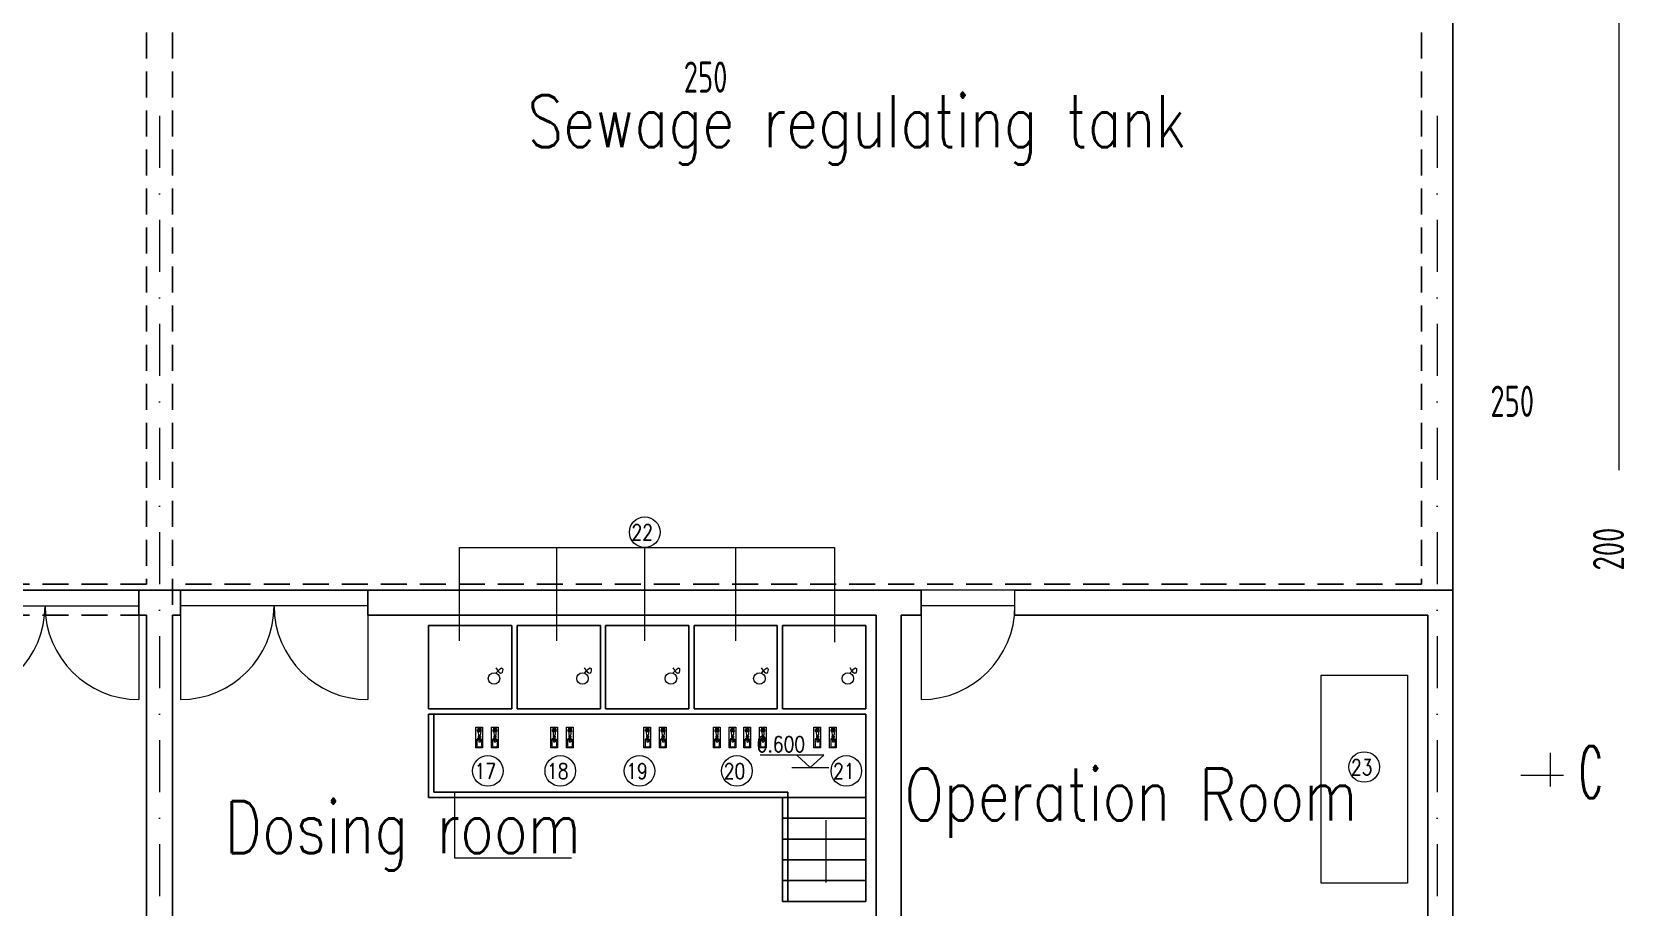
# Model space of a CAD drawing. Extents: x 838828 to 1489448, y 610351 to 848160.
# Drawn here: x 975795 to 991093, y 731656 to 740067 of the extents above; entities that cross this region are included whole.
import ezdxf
from ezdxf.enums import TextEntityAlignment as Align

# ---------------------------------------------------------------- set-up
doc = ezdxf.new("R2010")
doc.units = 0
doc.header["$LTSCALE"] = 1000
doc.header["$MEASUREMENT"] = 0
doc.linetypes.add('DASHDOT', pattern=[1, 0.5, -0.25, 0, -0.25])
doc.linetypes.add('HIDDEN', pattern=[0.375, 0.25, -0.125])
doc.layers.get('0').update_dxf_attribs({"linetype": 'CONTINUOUS', "lineweight": 13})
for name, color, linetype, lineweight in [('HATCH', 8, 'CONTINUOUS', 13), ('文字', 7, 'CONTINUOUS', 13), ('标注', 8, 'CONTINUOUS', 13), ('设备', 6, 'CONTINUOUS', 13)]:
    doc.layers.add(name, color=color, linetype=linetype, lineweight=lineweight)
doc.layers.add('水构筑物', color=7, linetype='CONTINUOUS')
doc.layers.add('設備B', color=3, linetype='CONTINUOUS')
doc.styles.get("Standard").update_dxf_attribs({"font": 'ROMANS.SHX', "width": 1.2, "bigfont": 'gbcbig.shx'})
doc.styles.add('TSSD_DIMENSION', font='tssdeng.shx', dxfattribs={"width": 0.7, "bigfont": 'tssdchn.shx'})

msp = doc.modelspace()

# ---------------------------------------------------------------- linework, layer by layer
msp.add_line((983095, 732997), (983452, 732997))
at = {"linetype": 'ByBlock', "ltscale": 200}
for centre in [(981683, 735259), (980176, 732965), (980872, 732965), (981633, 732965), (982569, 732965), (983620, 732965), (988596, 733003)]:
    msp.add_circle(centre, 147, dxfattribs=at)
at = {"layer": 'HATCH'}
for p, q in [((991045, 735855), (991045, 747855)), ((979905, 734215), (979905, 735113)), ((979905, 735113), (983507, 735113)), ((980840, 734215), (980840, 735113)), ((981683, 734215), (981683, 735113)), ((982557, 734215), (982557, 735113)), ((983507, 735113), (983507, 734204)), ((988183, 731886), (988183, 733886)), ((988183, 733886), (989012, 733886)), ((989012, 733886), (989012, 731886)), ((979854, 732761), (979854, 732130)), ((983425, 732343), (983425, 732493)), ((983425, 731893), (983425, 732343)), ((979854, 732130), (980980, 732130)), ((989012, 731886), (988183, 731886))]:
    msp.add_line(p, q, dxfattribs=at)
at = {"layer": '文字'}
for p, q in [((983403, 733118), (982793, 733118)), ((983143, 733118), (983272, 732997)), ((983403, 733118), (983274, 732997))]:
    msp.add_line(p, q, dxfattribs=at)
at = {"layer": '标注', "linetype": 'DASHDOT'}
for p, q in [((977022, 739261), (977022, 722503)), ((989297, 739261), (989297, 722503))]:
    msp.add_line(p, q, dxfattribs=at)
at = {"layer": '标注', "ltscale": 0.001}
for p, q in [((985240, 734701), (984340, 734701)), ((985240, 734461), (985240, 734701))]:
    msp.add_line(p, q, dxfattribs=at)
at = {"layer": '标注'}
for p, q in [((975022, 734551), (976822, 734551)), ((979022, 734551), (977222, 734551)), ((985240, 734551), (984340, 734551)), ((976822, 734461), (976822, 733651)), ((977222, 734461), (977222, 733651)), ((979022, 734461), (979022, 733651)), ((984340, 734461), (984340, 733651)), ((990386, 732814), (990386, 733138)), ((990510, 732921), (990100, 732921))]:
    msp.add_line(p, q, dxfattribs=at)
for centre, radius in [((980093, 733358), 10.6), ((980093, 733358), 5.46), ((980243, 733358), 10.6), ((980243, 733358), 5.46), ((980814, 733358), 10.6), ((980814, 733358), 5.46), ((980964, 733358), 10.6), ((980964, 733358), 5.46), ((981709, 733358), 10.6), ((981709, 733358), 5.46), ((981859, 733358), 10.6), ((981859, 733358), 5.46), ((982376, 733358), 10.6), ((982376, 733358), 5.46), ((982526, 733358), 10.6), ((982526, 733358), 5.46), ((982668, 733358), 10.6), ((982668, 733358), 5.46), ((982818, 733358), 10.6), ((982818, 733358), 5.46), ((983342, 733358), 10.6), ((983342, 733358), 5.46), ((983492, 733358), 10.6), ((983492, 733358), 5.46)]:
    msp.add_circle(centre, radius, dxfattribs=at)
for centre, start, end in [((975022, 734551), 270, 0), ((976822, 734551), 180, 270), ((977222, 734551), 270, 0), ((979022, 734551), 180, 270), ((984340, 734551), 270, 0)]:
    msp.add_arc(centre, 900, start, end, dxfattribs=at)
at = {"layer": '水构筑物'}
for p, q in [((989447, 742061), (989447, 730461)), ((984340, 734701), (965097, 734701)), ((976822, 734701), (976822, 734461)), ((977222, 734701), (977222, 734461)), ((979022, 734701), (979022, 734461)), ((984340, 734701), (984340, 734461)), ((989447, 734701), (985240, 734701)), ((989447, 734701), (989447, 730161)), ((976897, 734461), (976822, 734461)), ((976897, 734461), (976897, 730461)), ((977147, 734461), (977147, 730461)), ((977222, 734461), (977147, 734461)), ((983907, 734461), (979022, 734461)), ((983907, 734461), (983907, 730461)), ((984147, 734461), (984147, 730461)), ((984340, 734461), (984147, 734461)), ((989207, 734461), (985240, 734461)), ((989207, 734461), (989207, 730461)), ((983807, 733511), (979607, 733511)), ((979607, 733511), (979607, 732711)), ((979657, 733511), (979657, 732761)), ((983807, 733511), (983807, 732711)), ((983807, 732711), (979607, 732711)), ((979657, 732761), (983057, 732761)), ((983007, 732711), (983007, 731711)), ((983057, 732761), (983057, 731711)), ((983807, 732711), (983807, 731711)), ((983807, 732511), (983007, 732511)), ((983807, 732311), (983007, 732311)), ((983807, 732111), (983007, 732111)), ((983807, 731911), (983007, 731911)), ((983807, 731711), (983007, 731711))]:
    msp.add_line(p, q, dxfattribs=at)
at = {"layer": '水构筑物', "linetype": 'HIDDEN'}
for p, q in [((976897, 741561), (976897, 734761)), ((977147, 741561), (977147, 730461)), ((989147, 741561), (989147, 734761)), ((976897, 734761), (965597, 734761)), ((989147, 734761), (977147, 734761)), ((976897, 734461), (969647, 734461)), ((976897, 734461), (976897, 730461))]:
    msp.add_line(p, q, dxfattribs=at)
at = {"layer": '設備B'}
for p, q in [((979607, 734361), (979607, 733561)), ((980407, 734361), (979607, 734361)), ((980407, 733561), (980407, 734361)), ((980457, 734361), (980457, 733561)), ((981257, 734361), (980457, 734361)), ((981257, 733561), (981257, 734361)), ((981307, 734361), (981307, 733561)), ((982107, 734361), (981307, 734361)), ((982107, 733561), (982107, 734361)), ((982157, 734361), (982157, 733561)), ((982957, 734361), (982157, 734361)), ((982957, 733561), (982957, 734361)), ((983007, 734361), (983007, 733561)), ((983807, 734361), (983007, 734361)), ((983807, 733561), (983807, 734361)), ((979607, 733561), (980407, 733561)), ((980457, 733561), (981257, 733561)), ((981307, 733561), (982107, 733561)), ((982157, 733561), (982957, 733561)), ((983007, 733561), (983807, 733561))]:
    msp.add_line(p, q, dxfattribs=at)
at = {"layer": '设备'}
for p, q in [((980060, 733387), (980124, 733387)), ((980060, 733188), (980060, 733387)), ((980071, 733271), (980071, 733203)), ((980071, 733266), (980115, 733266)), ((980072, 733267), (980074, 733267)), ((980073, 733350), (980112, 733350)), ((980073, 733350), (980073, 733348)), ((980073, 733348), (980112, 733348)), ((980086, 733275), (980073, 733272)), ((980074, 733348), (980074, 733346)), ((980074, 733346), (980078, 733346)), ((980074, 733268), (980078, 733268)), ((980074, 733267), (980074, 733263)), ((980074, 733262), (980078, 733262)), ((980075, 733348), (980075, 733346)), ((980083, 733365), (980076, 733362)), ((980076, 733346), (980076, 733362)), ((980077, 733348), (980077, 733346)), ((980078, 733348), (980078, 733346)), ((980078, 733346), (980108, 733346)), ((980078, 733346), (980078, 733345)), ((980078, 733345), (980108, 733345)), ((980079, 733346), (980079, 733348)), ((980079, 733267), (980105, 733267)), ((980079, 733267), (980079, 733263)), ((980080, 733376), (980107, 733376)), ((980080, 733376), (980080, 733374)), ((980080, 733374), (980107, 733374)), ((980080, 733374), (980106, 733374)), ((980080, 733374), (980080, 733372)), ((980080, 733372), (980106, 733372)), ((980081, 733372), (980081, 733365)), ((980082, 733345), (980082, 733335)), ((980082, 733335), (980085, 733308)), ((980083, 733367), (980083, 733365)), ((980083, 733365), (980103, 733365)), ((980083, 733298), (980083, 733285)), ((980083, 733298), (980104, 733298)), ((980083, 733285), (980104, 733285)), ((980085, 733372), (980085, 733367)), ((980085, 733308), (980101, 733308)), ((980085, 733308), (980085, 733305)), ((980085, 733305), (980101, 733305)), ((980085, 733305), (980101, 733305)), ((980086, 733276), (980086, 733275)), ((980086, 733276), (980100, 733276)), ((980086, 733275), (980100, 733275)), ((980088, 733263), (980104, 733263)), ((980088, 733263), (980088, 733244)), ((980089, 733305), (980089, 733298)), ((980089, 733285), (980089, 733282)), ((980089, 733282), (980096, 733282)), ((980089, 733278), (980089, 733276)), ((980089, 733278), (980096, 733278)), ((980091, 733282), (980091, 733278)), ((980095, 733282), (980095, 733278)), ((980096, 733305), (980096, 733298)), ((980096, 733285), (980096, 733282)), ((980096, 733278), (980096, 733276)), ((980100, 733276), (980100, 733275)), ((980100, 733275), (980112, 733272)), ((980101, 733372), (980101, 733367)), ((980104, 733318), (980101, 733308)), ((980101, 733308), (980101, 733305)), ((980103, 733367), (980103, 733365)), ((980103, 733365), (980111, 733363)), ((980104, 733372), (980104, 733364)), ((980104, 733345), (980104, 733318)), ((980104, 733345), (980104, 733343)), ((980107, 733343), (980104, 733343)), ((980104, 733298), (980104, 733285)), ((980104, 733263), (980104, 733244)), ((980105, 733345), (980105, 733343)), ((980105, 733267), (980105, 733263)), ((980106, 733374), (980106, 733372)), ((980106, 733342), (980106, 733348)), ((980106, 733345), (980106, 733343)), ((980106, 733268), (980110, 733268)), ((980106, 733262), (980110, 733262)), ((980107, 733376), (980107, 733374)), ((980107, 733346), (980107, 733348)), ((980107, 733345), (980107, 733343)), ((980108, 733346), (980108, 733345)), ((980111, 733346), (980111, 733363)), ((980111, 733267), (980113, 733267)), ((980111, 733267), (980111, 733263)), ((980112, 733350), (980112, 733348)), ((980115, 733271), (980115, 733203)), ((980124, 733387), (980124, 733188)), ((980210, 733387), (980274, 733387)), ((980210, 733188), (980210, 733387)), ((980221, 733271), (980221, 733203)), ((980221, 733266), (980265, 733266)), ((980222, 733267), (980223, 733267)), ((980223, 733350), (980262, 733350)), ((980223, 733350), (980223, 733348)), ((980223, 733348), (980262, 733348)), ((980236, 733275), (980223, 733272)), ((980223, 733267), (980223, 733263)), ((980224, 733348), (980224, 733346)), ((980224, 733346), (980228, 733346)), ((980224, 733268), (980228, 733268)), ((980224, 733262), (980228, 733262)), ((980225, 733348), (980225, 733346)), ((980233, 733365), (980226, 733362)), ((980226, 733346), (980226, 733362)), ((980227, 733348), (980227, 733346)), ((980228, 733348), (980228, 733346)), ((980228, 733346), (980258, 733346)), ((980228, 733346), (980228, 733345)), ((980228, 733345), (980258, 733345)), ((980229, 733346), (980229, 733348)), ((980229, 733267), (980255, 733267)), ((980229, 733267), (980229, 733263)), ((980230, 733376), (980256, 733376)), ((980230, 733376), (980230, 733374)), ((980230, 733374), (980256, 733374)), ((980230, 733374), (980256, 733374)), ((980230, 733374), (980230, 733372)), ((980230, 733372), (980256, 733372)), ((980231, 733372), (980231, 733365)), ((980232, 733345), (980232, 733335)), ((980232, 733335), (980235, 733308)), ((980233, 733367), (980233, 733365)), ((980233, 733365), (980252, 733365)), ((980233, 733298), (980233, 733285)), ((980233, 733298), (980254, 733298)), ((980233, 733285), (980254, 733285)), ((980235, 733372), (980235, 733367)), ((980235, 733308), (980251, 733308)), ((980235, 733308), (980235, 733305)), ((980235, 733305), (980251, 733305)), ((980235, 733305), (980251, 733305)), ((980236, 733276), (980236, 733275)), ((980236, 733276), (980250, 733276)), ((980236, 733275), (980250, 733275)), ((980238, 733263), (980254, 733263)), ((980238, 733263), (980238, 733244)), ((980239, 733305), (980239, 733298)), ((980239, 733285), (980239, 733282)), ((980239, 733282), (980246, 733282)), ((980239, 733278), (980239, 733276)), ((980239, 733278), (980246, 733278)), ((980241, 733282), (980241, 733278)), ((980245, 733282), (980245, 733278)), ((980246, 733305), (980246, 733298)), ((980246, 733285), (980246, 733282)), ((980246, 733278), (980246, 733276)), ((980250, 733276), (980250, 733275)), ((980250, 733275), (980262, 733272)), ((980251, 733372), (980251, 733367)), ((980254, 733318), (980251, 733308)), ((980251, 733308), (980251, 733305)), ((980252, 733367), (980252, 733365)), ((980252, 733365), (980261, 733363)), ((980254, 733372), (980254, 733364)), ((980254, 733345), (980254, 733318)), ((980254, 733345), (980254, 733343)), ((980257, 733343), (980254, 733343)), ((980254, 733298), (980254, 733285)), ((980254, 733263), (980254, 733244)), ((980255, 733342), (980255, 733348)), ((980255, 733345), (980255, 733343)), ((980255, 733267), (980255, 733263)), ((980256, 733376), (980256, 733374)), ((980256, 733374), (980256, 733372)), ((980256, 733345), (980256, 733343)), ((980256, 733268), (980260, 733268)), ((980256, 733262), (980260, 733262)), ((980257, 733346), (980257, 733348)), ((980257, 733345), (980257, 733343)), ((980258, 733346), (980258, 733345)), ((980261, 733346), (980261, 733363)), ((980261, 733267), (980263, 733267)), ((980261, 733267), (980261, 733263)), ((980262, 733350), (980262, 733348)), ((980265, 733271), (980265, 733203)), ((980274, 733387), (980274, 733188)), ((980780, 733387), (980844, 733387)), ((980780, 733188), (980780, 733387)), ((980791, 733271), (980791, 733203)), ((980791, 733266), (980836, 733266)), ((980792, 733267), (980794, 733267)), ((980794, 733350), (980833, 733350)), ((980794, 733350), (980794, 733348)), ((980794, 733348), (980833, 733348)), ((980806, 733275), (980794, 733272)), ((980794, 733267), (980794, 733263)), ((980795, 733348), (980795, 733346)), ((980795, 733348), (980795, 733346)), ((980795, 733346), (980798, 733346)), ((980795, 733268), (980798, 733268)), ((980795, 733262), (980798, 733262)), ((980804, 733365), (980796, 733362)), ((980796, 733346), (980796, 733362)), ((980797, 733348), (980797, 733346)), ((980798, 733348), (980798, 733346)), ((980798, 733346), (980828, 733346)), ((980798, 733346), (980798, 733345)), ((980798, 733345), (980828, 733345)), ((980799, 733346), (980799, 733348)), ((980799, 733267), (980826, 733267)), ((980799, 733267), (980799, 733263)), ((980800, 733376), (980827, 733376)), ((980800, 733376), (980800, 733374)), ((980800, 733374), (980827, 733374)), ((980800, 733374), (980827, 733374)), ((980800, 733374), (980800, 733372)), ((980800, 733372), (980827, 733372)), ((980802, 733372), (980802, 733365)), ((980803, 733345), (980803, 733335)), ((980803, 733335), (980805, 733308)), ((980804, 733367), (980804, 733365)), ((980804, 733365), (980823, 733365)), ((980804, 733298), (980804, 733285)), ((980804, 733298), (980824, 733298)), ((980804, 733285), (980824, 733285)), ((980805, 733372), (980805, 733367)), ((980805, 733308), (980821, 733308)), ((980805, 733308), (980805, 733305)), ((980805, 733305), (980821, 733305)), ((980805, 733305), (980821, 733305)), ((980806, 733276), (980806, 733275)), ((980806, 733276), (980820, 733276)), ((980806, 733275), (980820, 733275)), ((980808, 733263), (980824, 733263)), ((980808, 733263), (980808, 733244)), ((980810, 733305), (980810, 733298)), ((980810, 733285), (980810, 733282)), ((980810, 733282), (980817, 733282)), ((980810, 733278), (980810, 733276)), ((980810, 733278), (980817, 733278)), ((980811, 733282), (980811, 733278)), ((980816, 733282), (980816, 733278)), ((980817, 733305), (980817, 733298)), ((980817, 733285), (980817, 733282)), ((980817, 733278), (980817, 733276)), ((980820, 733276), (980820, 733275)), ((980820, 733275), (980832, 733272)), ((980824, 733318), (980821, 733308)), ((980821, 733308), (980821, 733305)), ((980822, 733372), (980822, 733367)), ((980823, 733367), (980823, 733365)), ((980823, 733365), (980831, 733363)), ((980824, 733345), (980824, 733318)), ((980824, 733345), (980824, 733343)), ((980828, 733343), (980824, 733343)), ((980824, 733298), (980824, 733285)), ((980824, 733263), (980824, 733244)), ((980825, 733372), (980825, 733364)), ((980825, 733345), (980825, 733343)), ((980826, 733342), (980826, 733348)), ((980826, 733267), (980826, 733263)), ((980827, 733376), (980827, 733374)), ((980827, 733374), (980827, 733372)), ((980827, 733346), (980827, 733348)), ((980827, 733345), (980827, 733343)), ((980827, 733268), (980830, 733268)), ((980827, 733262), (980830, 733262)), ((980828, 733346), (980828, 733345)), ((980828, 733345), (980828, 733343)), ((980831, 733346), (980831, 733363)), ((980831, 733267), (980834, 733267)), ((980831, 733267), (980831, 733263)), ((980833, 733350), (980833, 733348)), ((980836, 733271), (980836, 733203)), ((980844, 733387), (980844, 733188)), ((980930, 733387), (980994, 733387)), ((980930, 733188), (980930, 733387)), ((980941, 733271), (980941, 733203)), ((980941, 733266), (980985, 733266)), ((980942, 733267), (980944, 733267)), ((980944, 733350), (980983, 733350)), ((980944, 733350), (980944, 733348)), ((980944, 733348), (980983, 733348)), ((980944, 733348), (980944, 733346)), ((980944, 733346), (980948, 733346)), ((980956, 733275), (980944, 733272)), ((980944, 733267), (980944, 733263)), ((980945, 733348), (980945, 733346)), ((980945, 733268), (980948, 733268)), ((980945, 733262), (980948, 733262)), ((980954, 733365), (980946, 733362)), ((980946, 733346), (980946, 733362)), ((980947, 733348), (980947, 733346)), ((980948, 733348), (980948, 733346)), ((980948, 733346), (980978, 733346)), ((980948, 733346), (980948, 733345)), ((980948, 733345), (980978, 733345)), ((980949, 733346), (980949, 733348)), ((980949, 733267), (980976, 733267)), ((980949, 733267), (980949, 733263)), ((980950, 733376), (980977, 733376)), ((980950, 733376), (980950, 733374)), ((980950, 733374), (980977, 733374)), ((980950, 733374), (980977, 733374)), ((980950, 733374), (980950, 733372)), ((980950, 733372), (980977, 733372)), ((980952, 733372), (980952, 733365)), ((980953, 733345), (980953, 733335)), ((980953, 733335), (980955, 733308)), ((980954, 733367), (980954, 733365)), ((980954, 733365), (980973, 733365)), ((980954, 733298), (980954, 733285)), ((980954, 733298), (980974, 733298)), ((980954, 733285), (980974, 733285)), ((980955, 733372), (980955, 733367)), ((980955, 733308), (980971, 733308)), ((980955, 733308), (980955, 733305)), ((980955, 733305), (980971, 733305)), ((980955, 733305), (980971, 733305)), ((980956, 733276), (980956, 733275)), ((980956, 733276), (980970, 733276)), ((980956, 733275), (980970, 733275)), ((980958, 733263), (980974, 733263)), ((980958, 733263), (980958, 733244)), ((980960, 733305), (980960, 733298)), ((980960, 733285), (980960, 733282)), ((980960, 733282), (980967, 733282)), ((980960, 733278), (980960, 733276)), ((980960, 733278), (980967, 733278)), ((980961, 733282), (980961, 733278)), ((980966, 733282), (980966, 733278)), ((980967, 733305), (980967, 733298)), ((980967, 733285), (980967, 733282)), ((980967, 733278), (980967, 733276)), ((980970, 733276), (980970, 733275)), ((980970, 733275), (980982, 733272)), ((980974, 733318), (980971, 733308)), ((980971, 733308), (980971, 733305)), ((980972, 733372), (980972, 733367)), ((980973, 733367), (980973, 733365)), ((980973, 733365), (980981, 733363)), ((980974, 733345), (980974, 733318)), ((980974, 733345), (980974, 733343)), ((980978, 733343), (980974, 733343)), ((980974, 733298), (980974, 733285)), ((980974, 733263), (980974, 733244)), ((980975, 733372), (980975, 733364)), ((980975, 733345), (980975, 733343)), ((980976, 733342), (980976, 733348)), ((980976, 733267), (980976, 733263)), ((980977, 733376), (980977, 733374)), ((980977, 733374), (980977, 733372)), ((980977, 733346), (980977, 733348)), ((980977, 733345), (980977, 733343)), ((980977, 733268), (980980, 733268)), ((980977, 733262), (980980, 733262)), ((980978, 733346), (980978, 733345)), ((980978, 733345), (980978, 733343)), ((980981, 733346), (980981, 733363)), ((980981, 733267), (980984, 733267)), ((980981, 733267), (980981, 733263)), ((980983, 733350), (980983, 733348)), ((980985, 733271), (980985, 733203)), ((980994, 733387), (980994, 733188)), ((981675, 733387), (981739, 733387)), ((981675, 733188), (981675, 733387)), ((981686, 733271), (981686, 733203)), ((981686, 733266), (981731, 733266)), ((981687, 733267), (981689, 733267)), ((981689, 733350), (981728, 733350)), ((981689, 733350), (981689, 733348)), ((981689, 733348), (981728, 733348)), ((981701, 733275), (981689, 733272)), ((981689, 733267), (981689, 733263)), ((981690, 733348), (981690, 733346)), ((981690, 733348), (981690, 733346)), ((981690, 733346), (981693, 733346)), ((981690, 733268), (981693, 733268)), ((981690, 733262), (981693, 733262)), ((981699, 733365), (981691, 733362)), ((981691, 733346), (981691, 733362)), ((981692, 733348), (981692, 733346)), ((981693, 733348), (981693, 733346)), ((981693, 733346), (981723, 733346)), ((981693, 733346), (981693, 733345)), ((981693, 733345), (981723, 733345)), ((981694, 733346), (981694, 733348)), ((981694, 733267), (981721, 733267)), ((981694, 733267), (981694, 733263)), ((981695, 733376), (981722, 733376)), ((981695, 733376), (981695, 733374)), ((981695, 733374), (981722, 733374)), ((981695, 733374), (981722, 733374)), ((981695, 733374), (981695, 733372)), ((981695, 733372), (981722, 733372)), ((981697, 733372), (981697, 733365)), ((981698, 733345), (981698, 733335)), ((981698, 733335), (981700, 733308)), ((981699, 733367), (981699, 733365)), ((981699, 733365), (981718, 733365)), ((981699, 733298), (981699, 733285)), ((981699, 733298), (981719, 733298)), ((981699, 733285), (981719, 733285)), ((981700, 733372), (981700, 733367)), ((981700, 733308), (981717, 733308)), ((981700, 733308), (981700, 733305)), ((981700, 733305), (981717, 733305)), ((981700, 733305), (981717, 733305)), ((981701, 733276), (981701, 733275)), ((981701, 733276), (981715, 733276)), ((981701, 733275), (981715, 733275)), ((981703, 733263), (981719, 733263)), ((981703, 733263), (981703, 733244)), ((981705, 733305), (981705, 733298)), ((981705, 733285), (981705, 733282)), ((981705, 733282), (981712, 733282)), ((981705, 733278), (981705, 733276)), ((981705, 733278), (981712, 733278)), ((981706, 733282), (981706, 733278)), ((981711, 733282), (981711, 733278)), ((981712, 733305), (981712, 733298)), ((981712, 733285), (981712, 733282)), ((981712, 733278), (981712, 733276)), ((981715, 733276), (981715, 733275)), ((981715, 733275), (981727, 733272)), ((981717, 733372), (981717, 733367)), ((981719, 733318), (981717, 733308)), ((981717, 733308), (981717, 733305)), ((981718, 733367), (981718, 733365)), ((981718, 733365), (981726, 733363)), ((981719, 733345), (981719, 733318)), ((981719, 733345), (981719, 733343)), ((981723, 733343), (981719, 733343)), ((981719, 733298), (981719, 733285)), ((981719, 733263), (981719, 733244)), ((981720, 733372), (981720, 733364)), ((981720, 733345), (981720, 733343)), ((981721, 733342), (981721, 733348)), ((981721, 733267), (981721, 733263)), ((981722, 733376), (981722, 733374)), ((981722, 733374), (981722, 733372)), ((981722, 733346), (981722, 733348)), ((981722, 733345), (981722, 733343)), ((981722, 733268), (981725, 733268)), ((981722, 733262), (981725, 733262)), ((981723, 733346), (981723, 733345)), ((981723, 733345), (981723, 733343)), ((981726, 733346), (981726, 733363)), ((981726, 733267), (981729, 733267)), ((981726, 733267), (981726, 733263)), ((981728, 733350), (981728, 733348)), ((981731, 733271), (981731, 733203)), ((981739, 733387), (981739, 733188)), ((981825, 733387), (981889, 733387)), ((981825, 733188), (981825, 733387)), ((981836, 733271), (981836, 733203)), ((981836, 733266), (981880, 733266)), ((981837, 733267), (981839, 733267)), ((981839, 733350), (981878, 733350)), ((981839, 733350), (981839, 733348)), ((981839, 733348), (981878, 733348)), ((981839, 733348), (981839, 733346)), ((981839, 733346), (981843, 733346)), ((981851, 733275), (981839, 733272)), ((981839, 733267), (981839, 733263)), ((981840, 733348), (981840, 733346)), ((981840, 733268), (981843, 733268)), ((981840, 733262), (981843, 733262)), ((981849, 733365), (981841, 733362)), ((981841, 733346), (981841, 733362)), ((981842, 733348), (981842, 733346)), ((981843, 733348), (981843, 733346)), ((981843, 733346), (981873, 733346)), ((981843, 733346), (981843, 733345)), ((981843, 733345), (981873, 733345)), ((981844, 733346), (981844, 733348)), ((981844, 733267), (981871, 733267)), ((981844, 733267), (981844, 733263)), ((981845, 733376), (981872, 733376)), ((981845, 733376), (981845, 733374)), ((981845, 733374), (981872, 733374)), ((981845, 733374), (981872, 733374)), ((981845, 733374), (981845, 733372)), ((981845, 733372), (981872, 733372)), ((981847, 733372), (981847, 733365)), ((981848, 733345), (981848, 733335)), ((981848, 733335), (981850, 733308)), ((981849, 733367), (981849, 733365)), ((981849, 733365), (981868, 733365)), ((981849, 733298), (981849, 733285)), ((981849, 733298), (981869, 733298)), ((981849, 733285), (981869, 733285)), ((981850, 733372), (981850, 733367)), ((981850, 733308), (981866, 733308)), ((981850, 733308), (981850, 733305)), ((981850, 733305), (981866, 733305)), ((981850, 733305), (981866, 733305)), ((981851, 733276), (981851, 733275)), ((981851, 733276), (981865, 733276)), ((981851, 733275), (981865, 733275)), ((981853, 733263), (981869, 733263)), ((981853, 733263), (981853, 733244)), ((981855, 733305), (981855, 733298)), ((981855, 733285), (981855, 733282)), ((981855, 733282), (981862, 733282)), ((981855, 733278), (981855, 733276)), ((981855, 733278), (981862, 733278)), ((981856, 733282), (981856, 733278)), ((981861, 733282), (981861, 733278)), ((981862, 733305), (981862, 733298)), ((981862, 733285), (981862, 733282)), ((981862, 733278), (981862, 733276)), ((981865, 733276), (981865, 733275)), ((981865, 733275), (981877, 733272)), ((981869, 733318), (981866, 733308)), ((981866, 733308), (981866, 733305)), ((981867, 733372), (981867, 733367)), ((981868, 733367), (981868, 733365)), ((981868, 733365), (981876, 733363)), ((981869, 733345), (981869, 733318)), ((981869, 733345), (981869, 733343)), ((981873, 733343), (981869, 733343)), ((981869, 733298), (981869, 733285)), ((981869, 733263), (981869, 733244)), ((981870, 733372), (981870, 733364)), ((981870, 733345), (981870, 733343)), ((981871, 733342), (981871, 733348)), ((981871, 733267), (981871, 733263)), ((981872, 733376), (981872, 733374)), ((981872, 733374), (981872, 733372)), ((981872, 733346), (981872, 733348)), ((981872, 733345), (981872, 733343)), ((981872, 733268), (981875, 733268)), ((981872, 733262), (981875, 733262)), ((981873, 733346), (981873, 733345)), ((981873, 733345), (981873, 733343)), ((981876, 733346), (981876, 733363)), ((981876, 733267), (981879, 733267)), ((981876, 733267), (981876, 733263)), ((981878, 733350), (981878, 733348)), ((981880, 733271), (981880, 733203)), ((981889, 733387), (981889, 733188)), ((982343, 733387), (982407, 733387)), ((982343, 733188), (982343, 733387)), ((982354, 733271), (982354, 733203)), ((982354, 733266), (982398, 733266)), ((982355, 733267), (982357, 733267)), ((982357, 733350), (982396, 733350)), ((982357, 733350), (982357, 733348)), ((982357, 733348), (982396, 733348)), ((982357, 733348), (982357, 733346)), ((982357, 733346), (982361, 733346)), ((982369, 733275), (982357, 733272)), ((982357, 733267), (982357, 733263)), ((982358, 733348), (982358, 733346)), ((982358, 733268), (982361, 733268)), ((982358, 733262), (982361, 733262)), ((982367, 733365), (982359, 733362)), ((982359, 733346), (982359, 733362)), ((982360, 733348), (982360, 733346)), ((982361, 733348), (982361, 733346)), ((982361, 733346), (982391, 733346)), ((982361, 733346), (982361, 733345)), ((982361, 733345), (982391, 733345)), ((982362, 733346), (982362, 733348)), ((982362, 733267), (982389, 733267)), ((982362, 733267), (982362, 733263)), ((982363, 733376), (982390, 733376)), ((982363, 733376), (982363, 733374)), ((982363, 733374), (982390, 733374)), ((982363, 733374), (982389, 733374)), ((982363, 733374), (982363, 733372)), ((982363, 733372), (982389, 733372)), ((982365, 733372), (982365, 733365)), ((982366, 733345), (982366, 733335)), ((982366, 733335), (982368, 733308)), ((982366, 733298), (982366, 733285)), ((982366, 733298), (982387, 733298)), ((982366, 733285), (982387, 733285)), ((982367, 733367), (982367, 733365)), ((982367, 733365), (982386, 733365)), ((982368, 733372), (982368, 733367)), ((982368, 733308), (982384, 733308)), ((982368, 733308), (982368, 733305)), ((982368, 733305), (982384, 733305)), ((982368, 733305), (982384, 733305)), ((982369, 733276), (982369, 733275)), ((982369, 733276), (982383, 733276)), ((982369, 733275), (982383, 733275)), ((982371, 733263), (982387, 733263)), ((982371, 733263), (982371, 733244)), ((982373, 733305), (982373, 733298)), ((982373, 733285), (982373, 733282)), ((982373, 733282), (982380, 733282)), ((982373, 733278), (982373, 733276)), ((982373, 733278), (982380, 733278)), ((982374, 733282), (982374, 733278)), ((982378, 733282), (982378, 733278)), ((982380, 733305), (982380, 733298)), ((982380, 733285), (982380, 733282)), ((982380, 733278), (982380, 733276)), ((982383, 733276), (982383, 733275)), ((982383, 733275), (982395, 733272)), ((982387, 733318), (982384, 733308)), ((982384, 733308), (982384, 733305)), ((982385, 733372), (982385, 733367)), ((982386, 733367), (982386, 733365)), ((982386, 733365), (982394, 733363)), ((982387, 733345), (982387, 733318)), ((982387, 733345), (982387, 733343)), ((982391, 733343), (982387, 733343)), ((982387, 733298), (982387, 733285)), ((982387, 733263), (982387, 733244)), ((982388, 733372), (982388, 733364)), ((982388, 733345), (982388, 733343)), ((982389, 733374), (982389, 733372)), ((982389, 733342), (982389, 733348)), ((982389, 733268), (982393, 733268)), ((982389, 733267), (982389, 733263)), ((982389, 733262), (982393, 733262)), ((982390, 733376), (982390, 733374)), ((982390, 733346), (982390, 733348)), ((982390, 733345), (982390, 733343)), ((982391, 733346), (982391, 733345)), ((982391, 733345), (982391, 733343)), ((982394, 733346), (982394, 733363)), ((982394, 733267), (982397, 733267)), ((982394, 733267), (982394, 733263)), ((982396, 733350), (982396, 733348)), ((982398, 733271), (982398, 733203)), ((982407, 733387), (982407, 733188)), ((982493, 733387), (982557, 733387)), ((982493, 733188), (982493, 733387)), ((982504, 733271), (982504, 733203)), ((982504, 733266), (982548, 733266)), ((982505, 733267), (982507, 733267)), ((982519, 733275), (982506, 733272)), ((982507, 733350), (982546, 733350)), ((982507, 733350), (982507, 733348)), ((982507, 733348), (982546, 733348)), ((982507, 733348), (982507, 733346)), ((982507, 733346), (982511, 733346)), ((982507, 733267), (982507, 733263)), ((982508, 733348), (982508, 733346)), ((982508, 733268), (982511, 733268)), ((982508, 733262), (982511, 733262)), ((982516, 733365), (982509, 733362)), ((982509, 733346), (982509, 733362)), ((982510, 733348), (982510, 733346)), ((982511, 733348), (982511, 733346)), ((982511, 733346), (982541, 733346)), ((982511, 733346), (982511, 733345)), ((982511, 733345), (982541, 733345)), ((982512, 733346), (982512, 733348)), ((982512, 733267), (982539, 733267)), ((982512, 733267), (982512, 733263)), ((982513, 733376), (982540, 733376)), ((982513, 733376), (982513, 733374)), ((982513, 733374), (982540, 733374)), ((982513, 733374), (982539, 733374)), ((982513, 733374), (982513, 733372)), ((982513, 733372), (982539, 733372)), ((982515, 733372), (982515, 733365)), ((982515, 733345), (982515, 733335)), ((982515, 733335), (982518, 733308)), ((982516, 733367), (982516, 733365)), ((982516, 733365), (982536, 733365)), ((982516, 733298), (982516, 733285)), ((982516, 733298), (982537, 733298)), ((982516, 733285), (982537, 733285)), ((982518, 733372), (982518, 733367)), ((982518, 733308), (982534, 733308)), ((982518, 733308), (982518, 733305)), ((982518, 733305), (982534, 733305)), ((982518, 733305), (982534, 733305)), ((982519, 733276), (982519, 733275)), ((982519, 733276), (982533, 733276)), ((982519, 733275), (982533, 733275)), ((982521, 733263), (982537, 733263)), ((982521, 733263), (982521, 733244)), ((982523, 733305), (982523, 733298)), ((982523, 733285), (982523, 733282)), ((982523, 733282), (982530, 733282)), ((982523, 733278), (982523, 733276)), ((982523, 733278), (982530, 733278)), ((982524, 733282), (982524, 733278)), ((982528, 733282), (982528, 733278)), ((982530, 733305), (982530, 733298)), ((982530, 733285), (982530, 733282)), ((982530, 733278), (982530, 733276)), ((982533, 733276), (982533, 733275)), ((982533, 733275), (982545, 733272)), ((982534, 733372), (982534, 733367)), ((982537, 733318), (982534, 733308)), ((982534, 733308), (982534, 733305)), ((982536, 733367), (982536, 733365)), ((982536, 733365), (982544, 733363)), ((982537, 733345), (982537, 733318)), ((982537, 733345), (982537, 733343)), ((982540, 733343), (982537, 733343)), ((982537, 733298), (982537, 733285)), ((982537, 733263), (982537, 733244)), ((982538, 733372), (982538, 733364)), ((982538, 733345), (982538, 733343)), ((982539, 733374), (982539, 733372)), ((982539, 733342), (982539, 733348)), ((982539, 733268), (982543, 733268)), ((982539, 733267), (982539, 733263)), ((982539, 733262), (982543, 733262)), ((982540, 733376), (982540, 733374)), ((982540, 733346), (982540, 733348)), ((982540, 733345), (982540, 733343)), ((982540, 733345), (982540, 733343)), ((982541, 733346), (982541, 733345)), ((982544, 733346), (982544, 733363)), ((982544, 733267), (982546, 733267)), ((982544, 733267), (982544, 733263)), ((982546, 733350), (982546, 733348)), ((982548, 733271), (982548, 733203)), ((982557, 733387), (982557, 733188)), ((982635, 733387), (982699, 733387)), ((982635, 733188), (982635, 733387)), ((982646, 733271), (982646, 733203)), ((982646, 733266), (982690, 733266)), ((982647, 733267), (982649, 733267)), ((982661, 733275), (982648, 733272)), ((982649, 733350), (982688, 733350)), ((982649, 733350), (982649, 733348)), ((982649, 733348), (982688, 733348)), ((982649, 733348), (982649, 733346)), ((982649, 733346), (982653, 733346)), ((982649, 733267), (982649, 733263)), ((982650, 733348), (982650, 733346)), ((982650, 733268), (982653, 733268)), ((982650, 733262), (982653, 733262)), ((982658, 733365), (982651, 733362)), ((982651, 733346), (982651, 733362)), ((982652, 733348), (982652, 733346)), ((982653, 733348), (982653, 733346)), ((982653, 733346), (982683, 733346)), ((982653, 733346), (982653, 733345)), ((982653, 733345), (982683, 733345)), ((982654, 733346), (982654, 733348)), ((982654, 733267), (982680, 733267)), ((982654, 733267), (982654, 733263)), ((982655, 733376), (982682, 733376)), ((982655, 733376), (982655, 733374)), ((982655, 733374), (982682, 733374)), ((982655, 733374), (982681, 733374)), ((982655, 733374), (982655, 733372)), ((982655, 733372), (982681, 733372)), ((982656, 733372), (982656, 733365)), ((982657, 733345), (982657, 733335)), ((982657, 733335), (982660, 733308)), ((982658, 733367), (982658, 733365)), ((982658, 733365), (982678, 733365)), ((982658, 733298), (982658, 733285)), ((982658, 733298), (982679, 733298)), ((982658, 733285), (982679, 733285)), ((982660, 733372), (982660, 733367)), ((982660, 733308), (982676, 733308)), ((982660, 733308), (982660, 733305)), ((982660, 733305), (982676, 733305)), ((982660, 733305), (982676, 733305)), ((982661, 733276), (982661, 733275)), ((982661, 733276), (982675, 733276)), ((982661, 733275), (982675, 733275)), ((982663, 733263), (982679, 733263)), ((982663, 733263), (982663, 733244)), ((982664, 733305), (982664, 733298)), ((982664, 733285), (982664, 733282)), ((982664, 733282), (982672, 733282)), ((982664, 733278), (982664, 733276)), ((982664, 733278), (982672, 733278)), ((982666, 733282), (982666, 733278)), ((982670, 733282), (982670, 733278)), ((982672, 733305), (982672, 733298)), ((982672, 733285), (982672, 733282)), ((982672, 733278), (982672, 733276)), ((982675, 733276), (982675, 733275)), ((982675, 733275), (982687, 733272)), ((982676, 733372), (982676, 733367)), ((982679, 733318), (982676, 733308)), ((982676, 733308), (982676, 733305)), ((982678, 733367), (982678, 733365)), ((982678, 733365), (982686, 733363)), ((982679, 733345), (982679, 733318)), ((982679, 733345), (982679, 733343)), ((982682, 733343), (982679, 733343)), ((982679, 733298), (982679, 733285)), ((982679, 733263), (982679, 733244)), ((982680, 733372), (982680, 733364)), ((982680, 733345), (982680, 733343)), ((982680, 733267), (982680, 733263)), ((982681, 733374), (982681, 733372)), ((982681, 733342), (982681, 733348)), ((982681, 733345), (982681, 733343)), ((982681, 733268), (982685, 733268)), ((982681, 733262), (982685, 733262)), ((982682, 733376), (982682, 733374)), ((982682, 733346), (982682, 733348)), ((982682, 733345), (982682, 733343)), ((982683, 733346), (982683, 733345)), ((982686, 733346), (982686, 733363)), ((982686, 733267), (982688, 733267)), ((982686, 733267), (982686, 733263)), ((982688, 733350), (982688, 733348)), ((982690, 733271), (982690, 733203)), ((982699, 733387), (982699, 733188)), ((982785, 733387), (982849, 733387)), ((982785, 733188), (982785, 733387)), ((982796, 733271), (982796, 733203)), ((982796, 733266), (982840, 733266)), ((982797, 733267), (982799, 733267)), ((982798, 733350), (982837, 733350)), ((982798, 733350), (982798, 733348)), ((982798, 733348), (982837, 733348)), ((982811, 733275), (982798, 733272)), ((982799, 733348), (982799, 733346)), ((982799, 733346), (982803, 733346)), ((982799, 733268), (982803, 733268)), ((982799, 733267), (982799, 733263)), ((982799, 733262), (982803, 733262)), ((982800, 733348), (982800, 733346)), ((982808, 733365), (982801, 733362)), ((982801, 733346), (982801, 733362)), ((982802, 733348), (982802, 733346)), ((982803, 733348), (982803, 733346)), ((982803, 733346), (982833, 733346)), ((982803, 733346), (982803, 733345)), ((982803, 733345), (982833, 733345)), ((982804, 733346), (982804, 733348)), ((982804, 733267), (982830, 733267)), ((982804, 733267), (982804, 733263)), ((982805, 733376), (982832, 733376)), ((982805, 733376), (982805, 733374)), ((982805, 733374), (982832, 733374)), ((982805, 733374), (982831, 733374)), ((982805, 733374), (982805, 733372)), ((982805, 733372), (982831, 733372)), ((982806, 733372), (982806, 733365)), ((982807, 733345), (982807, 733335)), ((982807, 733335), (982810, 733308)), ((982808, 733367), (982808, 733365)), ((982808, 733365), (982828, 733365)), ((982808, 733298), (982808, 733285)), ((982808, 733298), (982829, 733298)), ((982808, 733285), (982829, 733285)), ((982810, 733372), (982810, 733367)), ((982810, 733308), (982826, 733308)), ((982810, 733308), (982810, 733305)), ((982810, 733305), (982826, 733305)), ((982810, 733305), (982826, 733305)), ((982811, 733276), (982811, 733275)), ((982811, 733276), (982825, 733276)), ((982811, 733275), (982825, 733275)), ((982813, 733263), (982829, 733263)), ((982813, 733263), (982813, 733244)), ((982814, 733305), (982814, 733298)), ((982814, 733285), (982814, 733282)), ((982814, 733282), (982821, 733282)), ((982814, 733278), (982814, 733276)), ((982814, 733278), (982821, 733278)), ((982816, 733282), (982816, 733278)), ((982820, 733282), (982820, 733278)), ((982821, 733305), (982821, 733298)), ((982821, 733285), (982821, 733282)), ((982821, 733278), (982821, 733276)), ((982825, 733276), (982825, 733275)), ((982825, 733275), (982837, 733272)), ((982826, 733372), (982826, 733367)), ((982829, 733318), (982826, 733308)), ((982826, 733308), (982826, 733305)), ((982828, 733367), (982828, 733365)), ((982828, 733365), (982836, 733363)), ((982829, 733372), (982829, 733364)), ((982829, 733345), (982829, 733318)), ((982829, 733345), (982829, 733343)), ((982832, 733343), (982829, 733343)), ((982829, 733298), (982829, 733285)), ((982829, 733263), (982829, 733244)), ((982830, 733345), (982830, 733343)), ((982830, 733267), (982830, 733263)), ((982831, 733374), (982831, 733372)), ((982831, 733342), (982831, 733348)), ((982831, 733345), (982831, 733343)), ((982831, 733268), (982835, 733268)), ((982831, 733262), (982835, 733262)), ((982832, 733376), (982832, 733374)), ((982832, 733346), (982832, 733348)), ((982832, 733345), (982832, 733343)), ((982833, 733346), (982833, 733345)), ((982836, 733346), (982836, 733363)), ((982836, 733267), (982838, 733267)), ((982836, 733267), (982836, 733263)), ((982837, 733350), (982837, 733348)), ((982840, 733271), (982840, 733203)), ((982849, 733387), (982849, 733188)), ((983309, 733387), (983373, 733387)), ((983309, 733188), (983309, 733387)), ((983320, 733271), (983320, 733203)), ((983320, 733266), (983364, 733266)), ((983321, 733267), (983322, 733267)), ((983322, 733350), (983361, 733350)), ((983322, 733350), (983322, 733348)), ((983322, 733348), (983361, 733348)), ((983335, 733275), (983322, 733272)), ((983322, 733267), (983322, 733263)), ((983323, 733348), (983323, 733346)), ((983323, 733346), (983327, 733346)), ((983323, 733268), (983327, 733268)), ((983323, 733262), (983327, 733262)), ((983324, 733348), (983324, 733346)), ((983332, 733365), (983325, 733362)), ((983325, 733346), (983325, 733362)), ((983326, 733348), (983326, 733346)), ((983327, 733348), (983327, 733346)), ((983327, 733346), (983357, 733346)), ((983327, 733346), (983327, 733345)), ((983327, 733345), (983357, 733345)), ((983328, 733346), (983328, 733348)), ((983328, 733267), (983354, 733267)), ((983328, 733267), (983328, 733263)), ((983329, 733376), (983355, 733376)), ((983329, 733376), (983329, 733374)), ((983329, 733374), (983355, 733374)), ((983329, 733374), (983355, 733374)), ((983329, 733374), (983329, 733372)), ((983329, 733372), (983355, 733372)), ((983330, 733372), (983330, 733365)), ((983331, 733345), (983331, 733335)), ((983331, 733335), (983334, 733308)), ((983332, 733367), (983332, 733365)), ((983332, 733365), (983351, 733365)), ((983332, 733298), (983332, 733285)), ((983332, 733298), (983352, 733298)), ((983332, 733285), (983352, 733285)), ((983333, 733372), (983333, 733367)), ((983334, 733308), (983350, 733308)), ((983334, 733308), (983334, 733305)), ((983334, 733305), (983350, 733305)), ((983334, 733305), (983350, 733305)), ((983335, 733276), (983335, 733275)), ((983335, 733276), (983349, 733276)), ((983335, 733275), (983349, 733275)), ((983337, 733263), (983353, 733263)), ((983337, 733263), (983337, 733244)), ((983338, 733305), (983338, 733298)), ((983338, 733285), (983338, 733282)), ((983338, 733282), (983345, 733282)), ((983338, 733278), (983338, 733276)), ((983338, 733278), (983345, 733278)), ((983340, 733282), (983340, 733278)), ((983344, 733282), (983344, 733278)), ((983345, 733305), (983345, 733298)), ((983345, 733285), (983345, 733282)), ((983345, 733278), (983345, 733276)), ((983349, 733276), (983349, 733275)), ((983349, 733275), (983361, 733272)), ((983350, 733372), (983350, 733367)), ((983352, 733318), (983350, 733308)), ((983350, 733308), (983350, 733305)), ((983351, 733367), (983351, 733365)), ((983351, 733365), (983359, 733363)), ((983352, 733345), (983352, 733318)), ((983352, 733298), (983352, 733285)), ((983353, 733372), (983353, 733364)), ((983353, 733345), (983353, 733343)), ((983353, 733345), (983353, 733343)), ((983356, 733343), (983353, 733343)), ((983353, 733263), (983353, 733244)), ((983354, 733342), (983354, 733348)), ((983354, 733267), (983354, 733263)), ((983355, 733376), (983355, 733374)), ((983355, 733374), (983355, 733372)), ((983355, 733345), (983355, 733343)), ((983355, 733268), (983359, 733268)), ((983355, 733262), (983359, 733262)), ((983356, 733346), (983356, 733348)), ((983356, 733345), (983356, 733343)), ((983357, 733346), (983357, 733345)), ((983359, 733346), (983359, 733363)), ((983360, 733267), (983362, 733267)), ((983360, 733267), (983360, 733263)), ((983361, 733350), (983361, 733348)), ((983364, 733271), (983364, 733203)), ((983373, 733387), (983373, 733188)), ((983459, 733387), (983523, 733387)), ((983459, 733188), (983459, 733387)), ((983470, 733271), (983470, 733203)), ((983470, 733266), (983514, 733266)), ((983471, 733267), (983472, 733267)), ((983472, 733350), (983511, 733350)), ((983472, 733350), (983472, 733348)), ((983472, 733348), (983511, 733348)), ((983485, 733275), (983472, 733272)), ((983472, 733267), (983472, 733263)), ((983473, 733348), (983473, 733346)), ((983473, 733346), (983477, 733346)), ((983473, 733268), (983477, 733268)), ((983473, 733262), (983477, 733262)), ((983474, 733348), (983474, 733346)), ((983482, 733365), (983475, 733362)), ((983475, 733346), (983475, 733362)), ((983476, 733348), (983476, 733346)), ((983477, 733348), (983477, 733346)), ((983477, 733346), (983477, 733348)), ((983477, 733346), (983507, 733346)), ((983477, 733346), (983477, 733345)), ((983477, 733345), (983507, 733345)), ((983478, 733374), (983505, 733374)), ((983478, 733374), (983478, 733372)), ((983478, 733372), (983505, 733372)), ((983478, 733267), (983504, 733267)), ((983478, 733267), (983478, 733263)), ((983479, 733376), (983505, 733376)), ((983479, 733376), (983479, 733374)), ((983479, 733374), (983505, 733374)), ((983480, 733372), (983480, 733365)), ((983481, 733345), (983481, 733335)), ((983481, 733335), (983484, 733308)), ((983482, 733367), (983482, 733365)), ((983482, 733365), (983501, 733365)), ((983482, 733298), (983482, 733285)), ((983482, 733298), (983502, 733298)), ((983482, 733285), (983502, 733285)), ((983483, 733372), (983483, 733367)), ((983484, 733308), (983500, 733308)), ((983484, 733308), (983484, 733305)), ((983484, 733305), (983500, 733305)), ((983484, 733305), (983500, 733305)), ((983485, 733276), (983485, 733275)), ((983485, 733276), (983499, 733276)), ((983485, 733275), (983499, 733275)), ((983487, 733263), (983503, 733263)), ((983487, 733263), (983487, 733244)), ((983488, 733305), (983488, 733298)), ((983488, 733285), (983488, 733282)), ((983488, 733282), (983495, 733282)), ((983488, 733278), (983488, 733276)), ((983488, 733278), (983495, 733278)), ((983489, 733282), (983489, 733278)), ((983494, 733282), (983494, 733278)), ((983495, 733305), (983495, 733298)), ((983495, 733285), (983495, 733282)), ((983495, 733278), (983495, 733276)), ((983499, 733276), (983499, 733275)), ((983499, 733275), (983511, 733272)), ((983500, 733372), (983500, 733367)), ((983502, 733318), (983500, 733308)), ((983500, 733308), (983500, 733305)), ((983501, 733367), (983501, 733365)), ((983501, 733365), (983509, 733363)), ((983502, 733345), (983502, 733318)), ((983502, 733298), (983502, 733285)), ((983503, 733372), (983503, 733364)), ((983503, 733345), (983503, 733343)), ((983503, 733345), (983503, 733343)), ((983506, 733343), (983503, 733343)), ((983503, 733263), (983503, 733244)), ((983504, 733342), (983504, 733348)), ((983504, 733267), (983504, 733263)), ((983505, 733376), (983505, 733374)), ((983505, 733374), (983505, 733372)), ((983505, 733345), (983505, 733343)), ((983505, 733268), (983509, 733268)), ((983505, 733262), (983509, 733262)), ((983506, 733346), (983506, 733348)), ((983506, 733345), (983506, 733343)), ((983507, 733346), (983507, 733345)), ((983509, 733346), (983509, 733363)), ((983509, 733267), (983512, 733267)), ((983509, 733267), (983509, 733263)), ((983511, 733350), (983511, 733348)), ((983514, 733271), (983514, 733203)), ((983523, 733387), (983523, 733188)), ((980124, 733188), (980060, 733188)), ((980076, 733197), (980110, 733197)), ((980088, 733244), (980104, 733244)), ((980274, 733188), (980210, 733188)), ((980226, 733197), (980260, 733197)), ((980238, 733244), (980254, 733244)), ((980844, 733188), (980780, 733188)), ((980796, 733197), (980830, 733197)), ((980808, 733244), (980824, 733244)), ((980994, 733188), (980930, 733188)), ((980946, 733197), (980980, 733197)), ((980958, 733244), (980974, 733244)), ((981739, 733188), (981675, 733188)), ((981691, 733197), (981725, 733197)), ((981703, 733244), (981719, 733244)), ((981889, 733188), (981825, 733188)), ((981841, 733197), (981875, 733197)), ((981853, 733244), (981869, 733244)), ((982407, 733188), (982343, 733188)), ((982359, 733197), (982393, 733197)), ((982371, 733244), (982387, 733244)), ((982557, 733188), (982493, 733188)), ((982509, 733197), (982543, 733197)), ((982521, 733244), (982537, 733244)), ((982699, 733188), (982635, 733188)), ((982651, 733197), (982685, 733197)), ((982663, 733244), (982679, 733244)), ((982849, 733188), (982785, 733188)), ((982801, 733197), (982835, 733197)), ((982813, 733244), (982829, 733244)), ((983373, 733188), (983309, 733188)), ((983325, 733197), (983359, 733197)), ((983337, 733244), (983353, 733244)), ((983523, 733188), (983459, 733188)), ((983475, 733197), (983509, 733197)), ((983487, 733244), (983503, 733244))]:
    msp.add_line(p, q, dxfattribs=at)
at = {"layer": '设备', "ltscale": 200}
for p, q in [((980107, 733376), (980080, 733376)), ((980104, 733376), (980083, 733376)), ((980256, 733376), (980230, 733376)), ((980254, 733376), (980233, 733376)), ((980827, 733376), (980800, 733376)), ((980824, 733376), (980803, 733376)), ((980977, 733376), (980950, 733376)), ((980974, 733376), (980953, 733376)), ((981722, 733376), (981695, 733376)), ((981719, 733376), (981698, 733376)), ((981872, 733376), (981845, 733376)), ((981869, 733376), (981848, 733376)), ((982390, 733376), (982363, 733376)), ((982387, 733376), (982366, 733376)), ((982540, 733376), (982513, 733376)), ((982537, 733376), (982516, 733376)), ((982682, 733376), (982655, 733376)), ((982679, 733376), (982658, 733376)), ((982832, 733376), (982805, 733376)), ((982829, 733376), (982808, 733376)), ((983355, 733376), (983329, 733376)), ((983353, 733376), (983332, 733376)), ((983505, 733376), (983479, 733376)), ((983503, 733376), (983481, 733376))]:
    msp.add_line(p, q, dxfattribs=at)
at = {"layer": '设备'}
for centre in [(980235, 733854), (981085, 733854), (981935, 733854), (982785, 733854), (983635, 733854)]:
    msp.add_circle(centre, 55.3, dxfattribs=at)
for centre, radius, start, end in [((980074, 733270), 1.78, 104.5111, 180), ((980074, 733267), 0.888, 90, 180), ((980074, 733263), 0.888, 180, 270), ((980078, 733267), 0.888, 0, 90), ((980078, 733263), 0.888, 270, 0), ((980106, 733267), 0.888, 90, 180), ((980106, 733263), 0.888, 180, 270), ((980110, 733267), 0.888, 0, 90), ((980110, 733263), 0.888, 270, 0), ((980112, 733270), 1.78, 0, 75.4889), ((980224, 733270), 1.78, 104.5111, 180), ((980224, 733267), 0.888, 90, 180), ((980224, 733263), 0.888, 180, 270), ((980228, 733267), 0.888, 0, 90), ((980228, 733263), 0.888, 270, 0), ((980256, 733267), 0.888, 90, 180), ((980256, 733263), 0.888, 180, 270), ((980260, 733267), 0.888, 0, 90), ((980260, 733263), 0.888, 270, 0), ((980261, 733270), 1.78, 0, 75.4889), ((980794, 733270), 1.78, 104.5111, 180), ((980795, 733267), 0.888, 90, 180), ((980795, 733263), 0.888, 180, 270), ((980798, 733267), 0.888, 0, 90), ((980798, 733263), 0.888, 270, 0), ((980827, 733267), 0.888, 90, 180), ((980827, 733263), 0.888, 180, 270), ((980830, 733267), 0.888, 0, 90), ((980830, 733263), 0.888, 270, 0), ((980832, 733270), 1.78, 0, 75.4889), ((980944, 733270), 1.78, 104.5111, 180), ((980945, 733267), 0.888, 90, 180), ((980945, 733263), 0.888, 180, 270), ((980948, 733267), 0.888, 0, 90), ((980948, 733263), 0.888, 270, 0), ((980977, 733267), 0.888, 90, 180), ((980977, 733263), 0.888, 180, 270), ((980980, 733267), 0.888, 0, 90), ((980980, 733263), 0.888, 270, 0), ((980982, 733270), 1.78, 0, 75.4889), ((981689, 733270), 1.78, 104.5111, 180), ((981690, 733267), 0.888, 90, 180), ((981690, 733263), 0.888, 180, 270), ((981693, 733267), 0.888, 0, 90), ((981693, 733263), 0.888, 270, 0), ((981722, 733267), 0.888, 90, 180), ((981722, 733263), 0.888, 180, 270), ((981725, 733267), 0.888, 0, 90), ((981725, 733263), 0.888, 270, 0), ((981727, 733270), 1.78, 0, 75.4889), ((981839, 733270), 1.78, 104.5111, 180), ((981840, 733267), 0.888, 90, 180), ((981840, 733263), 0.888, 180, 270), ((981843, 733267), 0.888, 0, 90), ((981843, 733263), 0.888, 270, 0), ((981872, 733267), 0.888, 90, 180), ((981872, 733263), 0.888, 180, 270), ((981875, 733267), 0.888, 0, 90), ((981875, 733263), 0.888, 270, 0), ((981877, 733270), 1.78, 0, 75.4889), ((982357, 733270), 1.78, 104.5111, 180), ((982358, 733267), 0.888, 90, 180), ((982358, 733263), 0.888, 180, 270), ((982361, 733267), 0.888, 0, 90), ((982361, 733263), 0.888, 270, 0), ((982389, 733267), 0.888, 90, 180), ((982389, 733263), 0.888, 180, 270), ((982393, 733267), 0.888, 0, 90), ((982393, 733263), 0.888, 270, 0), ((982395, 733270), 1.78, 0, 75.4889), ((982507, 733270), 1.78, 104.5111, 180), ((982508, 733267), 0.888, 90, 180), ((982508, 733263), 0.888, 180, 270), ((982511, 733267), 0.888, 0, 90), ((982511, 733263), 0.888, 270, 0), ((982539, 733267), 0.888, 90, 180), ((982539, 733263), 0.888, 180, 270), ((982543, 733267), 0.888, 0, 90), ((982543, 733263), 0.888, 270, 0), ((982545, 733270), 1.78, 0, 75.4889), ((982649, 733270), 1.78, 104.5111, 180), ((982650, 733267), 0.888, 90, 180), ((982650, 733263), 0.888, 180, 270), ((982653, 733267), 0.888, 0, 90), ((982653, 733263), 0.888, 270, 0), ((982681, 733267), 0.888, 90, 180), ((982681, 733263), 0.888, 180, 270), ((982685, 733267), 0.888, 0, 90), ((982685, 733263), 0.888, 270, 0), ((982687, 733270), 1.78, 0, 75.4889), ((982799, 733270), 1.78, 104.5111, 180), ((982799, 733267), 0.888, 90, 180), ((982799, 733263), 0.888, 180, 270), ((982803, 733267), 0.888, 0, 90), ((982803, 733263), 0.888, 270, 0), ((982831, 733267), 0.888, 90, 180), ((982831, 733263), 0.888, 180, 270), ((982835, 733267), 0.888, 0, 90), ((982835, 733263), 0.888, 270, 0), ((982837, 733270), 1.78, 0, 75.4889), ((983323, 733270), 1.78, 104.5111, 180), ((983323, 733267), 0.888, 90, 180), ((983323, 733263), 0.888, 180, 270), ((983327, 733267), 0.888, 0, 90), ((983327, 733263), 0.888, 270, 0), ((983355, 733267), 0.888, 90, 180), ((983355, 733263), 0.888, 180, 270), ((983359, 733267), 0.888, 0, 90), ((983359, 733263), 0.888, 270, 0), ((983360, 733270), 1.78, 0, 75.4889), ((983473, 733270), 1.78, 104.5111, 180), ((983473, 733267), 0.888, 90, 180), ((983473, 733263), 0.888, 180, 270), ((983477, 733267), 0.888, 0, 90), ((983477, 733263), 0.888, 270, 0), ((983505, 733267), 0.888, 90, 180), ((983505, 733263), 0.888, 180, 270), ((983509, 733267), 0.888, 0, 90), ((983509, 733263), 0.888, 270, 0), ((983510, 733270), 1.78, 0, 75.4889), ((980076, 733203), 5.33, 180, 270), ((980110, 733203), 5.33, 270, 0), ((980226, 733203), 5.33, 180, 270), ((980260, 733203), 5.33, 270, 0), ((980796, 733203), 5.33, 180, 270), ((980830, 733203), 5.33, 270, 0), ((980946, 733203), 5.33, 180, 270), ((980980, 733203), 5.33, 270, 0), ((981691, 733203), 5.33, 180, 270), ((981725, 733203), 5.33, 270, 0), ((981841, 733203), 5.33, 180, 270), ((981875, 733203), 5.33, 270, 0), ((982359, 733203), 5.33, 180, 270), ((982393, 733203), 5.33, 270, 0), ((982509, 733203), 5.33, 180, 270), ((982543, 733203), 5.33, 270, 0), ((982651, 733203), 5.33, 180, 270), ((982685, 733203), 5.33, 270, 0), ((982801, 733203), 5.33, 180, 270), ((982835, 733203), 5.33, 270, 0), ((983325, 733203), 5.33, 180, 270), ((983359, 733203), 5.33, 270, 0), ((983475, 733203), 5.33, 180, 270), ((983509, 733203), 5.33, 270, 0)]:
    msp.add_arc(centre, radius, start, end, dxfattribs=at)
for points in [[(980254, 733906), (980317, 733951), (980309, 733904), (980256, 733956)], [(981104, 733906), (981167, 733951), (981159, 733904), (981106, 733956)], [(981954, 733906), (982017, 733951), (982009, 733904), (981956, 733956)], [(982804, 733906), (982867, 733951), (982859, 733904), (982806, 733956)], [(983654, 733906), (983717, 733951), (983709, 733904), (983656, 733956)]]:
    msp.add_spline(points, degree=3, dxfattribs=at)

# ---------------------------------------------------------------- texts
at = {"linetype": 'ByBlock', "ltscale": 200}
for s, width, p in [('Sewage regulating tank', 0.8, (980556, 738958)), ('C', 0.5, (990660, 732704)), ('Operation Room', 0.8, (984179, 732490)), ('Dosing room', 0.8, (977646, 732175))]:
    msp.add_text(s, height=500, dxfattribs=dict(at, width=width)).set_placement(p)
at = {"linetype": 'ByBlock', "ltscale": 200, "width": 0.8}
for s, p in [('22', (981556, 735258)), ('0.600', (982760, 733222)), ('17', (980049, 732963)), ('18', (980745, 732963)), ('19', (981506, 732963)), ('20', (982443, 732963)), ('21', (983493, 732963)), ('23', (988469, 733001))]:
    msp.add_text(s, height=150, dxfattribs=at).set_placement(p, align=Align.MIDDLE_LEFT)
at = {"layer": '标注', "color": 7, "ltscale": 0.001, "char_height": 300, "attachment_point": 5, "style": 'TSSD_DIMENSION'}
for insert in [(982268, 739632), (990018, 736517)]:
    msp.add_mtext('\\A1;250', dxfattribs=dict(at, insert=insert))
at = {"layer": '标注', "color": 7, "ltscale": 0.001, "insert": (990943, 735097), "char_height": 300, "attachment_point": 5, "rotation": 90, "style": 'TSSD_DIMENSION'}
msp.add_mtext('\\A1;200', dxfattribs=at)

doc.saveas('drawing.dxf')
